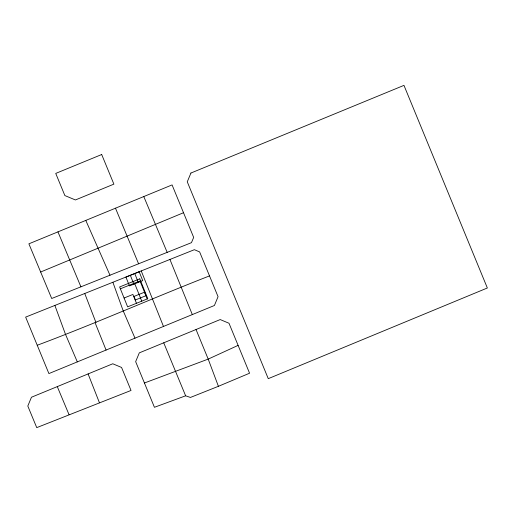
<?xml version="1.0" encoding="UTF-8"?>
<svg xmlns="http://www.w3.org/2000/svg" width="513" height="513" viewBox="0 0 513 513"><rect width="100%" height="100%" fill="white"/><g stroke="black" fill="none" stroke-linecap="round" stroke-linejoin="round"><path stroke-width="0.77" d="M238.103 345.377L208.201 359.106L144.435 382.993L135.656 361.639L139.312 352.861L220.199 319.567L228.997 323.248L249.568 373.22L218.41 386.302L190.432 397.447L185.629 395.805L154.432 407.29L144.435 382.993M37.212 345.262C95.232 323.594 151.829 298.425 209.516 275.898L218.063 296.694L214.408 305.491L48.902 373.579L25.65 317.111L194.376 249.69L199.628 251.921L209.516 275.898M40.655 272.012L183.519 212.722L172.073 184.917L28.888 243.822L51.704 298.502L191.458 242.662L193.67 237.423L183.519 212.722M57.283 386.61L112.764 363.775L121.562 367.449L131.027 390.457L36.737 427.63L27.805 406.033L31.46 397.235L57.283 386.61L69.037 414.664M124.075 298.015L132.912 294.456L136.471 303.292M120.363 288.8L140.004 280.957L147.218 298.964M85.793 220.417L109.981 275.212M134.99 338.176L123.146 310.711L112.879 282.259M77.322 361.889L65.491 334.329L54.885 305.44M143.787 196.556L167.174 252.358M57.95 231.863L80.919 286.831M115.489 208.188L138.587 263.785M185.629 395.805L163.73 342.806M196.03 329.513L208.201 359.106L218.41 386.302M169.938 259.463L192.317 314.578M134.752 273.538L138.305 282.374M134.515 283.15L141.768 301.157M130.334 275.321L133.893 284.151M95.149 322.863L106.082 350.058M141.235 270.928L163.48 326.448M88.101 373.926L99.451 402.776M84.748 293.494L95.982 322.542M190.926 173.035L187.271 181.814L268.267 378.665L487.35 287.992L403.968 85.37L190.926 173.035M101.696 154.522L55.744 173.413L64.862 195.562L75.417 199.961L113.886 184.135L101.696 154.522M139.164 271.762L125.916 277.097L129.475 285.933L142.723 280.592L139.164 271.762M139.792 278.841L119.625 286.966L127.634 306.851L147.802 298.726L139.792 278.841M144.583 292.166L133.983 296.437L135.406 299.97L146.006 295.7L144.583 292.166"/></g></svg>
